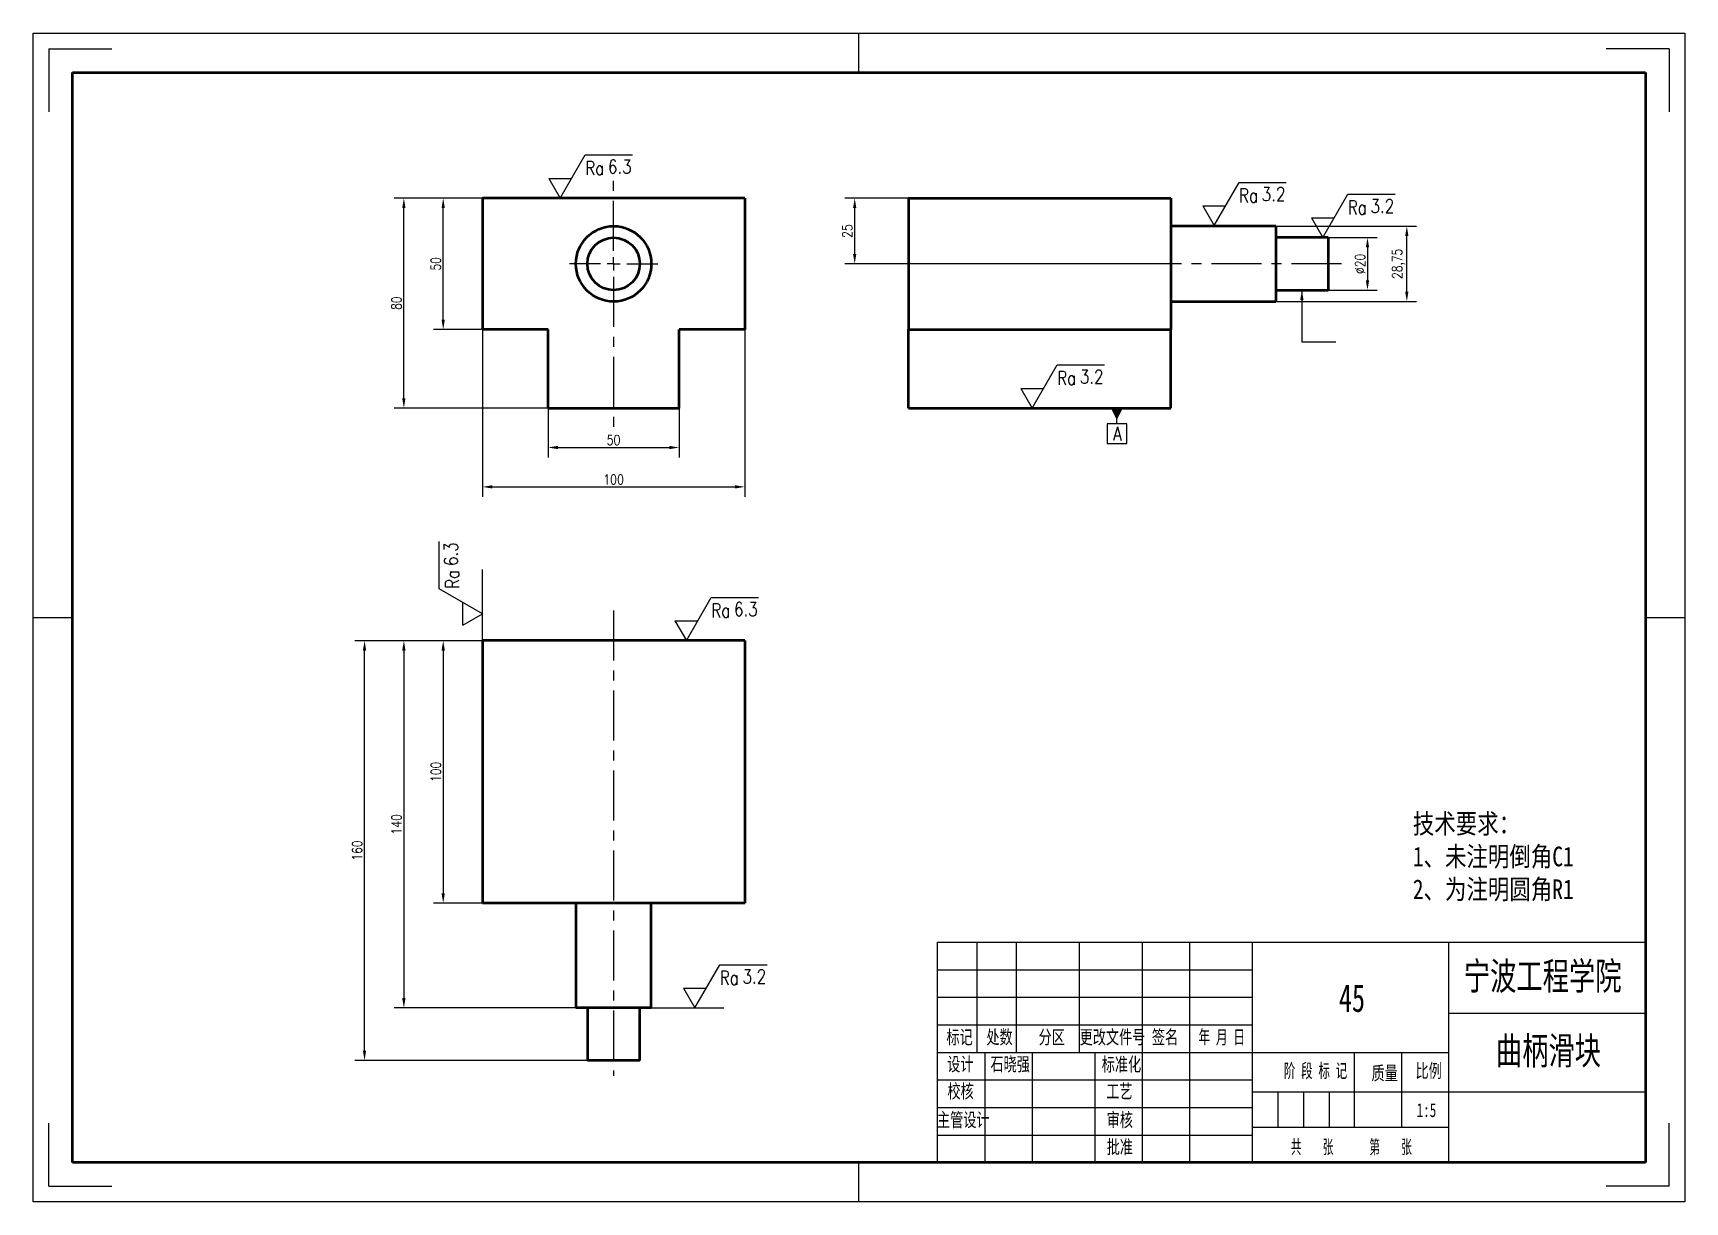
# Model space of a CAD drawing. Header units: millimetres. Extents: x 616 to 1036, y 0 to 297.
import ezdxf

# ---------------------------------------------------------------- set-up
doc = ezdxf.new("R2010")
doc.units = ezdxf.units.MM
doc.header["$PDSIZE"] = -1
doc.linetypes.add('CENTERX2', pattern=[20.32, 12.7, -2.54, 2.54, -2.54])
for name, color, linetype in [('中心线', 1, 'CENTERX2'), ('尺寸线', 3, 'Continuous'), ('文字', 4, 'Continuous'), ('符号', 4, 'Continuous'), ('细实线', 7, 'Continuous')]:
    doc.layers.add(name, color=color, linetype=linetype)
doc.layers.add('粗实线', color=255, linetype='Continuous', lineweight=50)
doc.styles.add('SLDTEXTSTYLE0', font='TXT', dxfattribs={"width": 0.7, "bigfont": 'bigfont'})
doc.styles.add('SLDTEXTSTYLE1', font='TXT', dxfattribs={"width": 0.7})
doc.styles.add('SLDTEXTSTYLE2', font='TXT', dxfattribs={"width": 0.566667, "bigfont": 'bigfont'})
doc.styles.add('SLDTEXTSTYLE3', font='TXT', dxfattribs={"width": 0.614286, "bigfont": 'bigfont'})
doc.styles.add('SLDTEXTSTYLE4', font='TXT', dxfattribs={"width": 0.62, "bigfont": 'bigfont'})
doc.styles.get("Standard").update_dxf_attribs({"font": 'txt.shx', "width": 0.8})
doc.dimstyles.new('副本 ISO-25', dxfattribs={"dimtxt": 2.5, "dimasz": 2.5, "dimexe": 2.5, "dimexo": 0, "dimtad": 1, "dimtoh": 1, "dimlfac": 1.5, "dimtxsty": 'Standard', "dimcen": 2.5, "dimclrd": 3, "dimclre": 3, "dimadec": 0, "dimazin": 0, "dimtfac": 1, "dimtmove": 0, "dimatfit": 3, "dimfxl": 0, "dimarcsym": 0})

# ---------------------------------------------------------------- blocks, each defined once
blk = doc.blocks.new('SW_CENTERMARKSYMBOL_0')
at = {"layer": '中心线', "color": 0}
for p, q in [((0, 3.33), (0, 21.56)), ((-3.33, 0), (-11.25, 0)), ((0, 0), (-1.67, 0)), ((0, 0), (0, 1.67)), ((0, 0), (0, -1.67)), ((0, 0), (1.67, 0)), ((3.33, 0), (11.25, 0)), ((0, -3.33), (0, -41.76))]:
    blk.add_line(p, q, dxfattribs=at)
blk = doc.blocks.new('*D22')
at = {"layer": 'Defpoints', "color": 0}
for p in [(720.54, 255.02), (730.54, 255.02), (730.54, 221.69)]:
    blk.add_point(p, dxfattribs=at)
at = {"layer": '尺寸线', "color": 3, "lineweight": -2}
for p, q in [((730.54, 255.02), (718.04, 255.02)), ((720.54, 224.19), (720.54, 252.52)), ((730.54, 221.69), (718.04, 221.69))]:
    blk.add_line(p, q, dxfattribs=at)
at = {"layer": '尺寸线', "color": 3}
for points in [[(720.12, 252.52), (720.96, 252.52), (720.54, 255.02)], [(720.12, 224.19), (720.96, 224.19), (720.54, 221.69)]]:
    blk.add_solid(points, dxfattribs=at)
at = {"layer": '尺寸线', "color": 0, "insert": (718.66, 238.36), "char_height": 2.5, "attachment_point": 5, "rotation": 90}
blk.add_mtext('50', dxfattribs=at)
blk = doc.blocks.new('*D23')
at = {"layer": 'Defpoints', "color": 0}
for p in [(710.54, 255.02), (730.54, 255.02), (747.21, 201.69)]:
    blk.add_point(p, dxfattribs=at)
at = {"layer": '尺寸线', "color": 3, "lineweight": -2}
for p, q in [((730.54, 255.02), (708.04, 255.02)), ((710.54, 204.19), (710.54, 252.52)), ((747.21, 201.69), (708.04, 201.69))]:
    blk.add_line(p, q, dxfattribs=at)
at = {"layer": '尺寸线', "color": 3}
for points in [[(710.12, 252.52), (710.96, 252.52), (710.54, 255.02)], [(710.12, 204.19), (710.96, 204.19), (710.54, 201.69)]]:
    blk.add_solid(points, dxfattribs=at)
at = {"layer": '尺寸线', "color": 0, "insert": (708.66, 228.36), "char_height": 2.5, "attachment_point": 5, "rotation": 90}
blk.add_mtext('80', dxfattribs=at)
blk = doc.blocks.new('*D24')
at = {"layer": 'Defpoints', "color": 0}
for p in [(747.21, 201.69), (780.54, 201.69), (780.54, 191.69)]:
    blk.add_point(p, dxfattribs=at)
at = {"layer": '尺寸线', "color": 3, "lineweight": -2}
for p, q in [((747.21, 201.69), (747.21, 189.19)), ((780.54, 201.69), (780.54, 189.19)), ((749.71, 191.69), (778.04, 191.69))]:
    blk.add_line(p, q, dxfattribs=at)
at = {"layer": '尺寸线', "color": 3}
for points in [[(749.71, 192.11), (749.71, 191.27), (747.21, 191.69)], [(778.04, 192.11), (778.04, 191.27), (780.54, 191.69)]]:
    blk.add_solid(points, dxfattribs=at)
at = {"layer": '尺寸线', "color": 0, "insert": (763.87, 193.57), "char_height": 2.5, "attachment_point": 5}
blk.add_mtext('50', dxfattribs=at)
blk = doc.blocks.new('*D25')
at = {"layer": 'Defpoints', "color": 0}
for p in [(730.54, 221.69), (797.21, 221.69), (797.21, 181.69)]:
    blk.add_point(p, dxfattribs=at)
at = {"layer": '尺寸线', "color": 3, "lineweight": -2}
for p, q in [((730.54, 221.69), (730.54, 179.19)), ((797.21, 221.69), (797.21, 179.19)), ((733.04, 181.69), (794.71, 181.69))]:
    blk.add_line(p, q, dxfattribs=at)
at = {"layer": '尺寸线', "color": 3}
for points in [[(733.04, 182.11), (733.04, 181.27), (730.54, 181.69)], [(794.71, 182.11), (794.71, 181.27), (797.21, 181.69)]]:
    blk.add_solid(points, dxfattribs=at)
at = {"layer": '尺寸线', "color": 0, "insert": (763.87, 183.57), "char_height": 2.5, "attachment_point": 5}
blk.add_mtext('100', dxfattribs=at)
blk = doc.blocks.new('*D26')
at = {"layer": 'Defpoints', "color": 0}
for p in [(825.16, 255.02), (838.87, 255.02), (903.54, 238.36)]:
    blk.add_point(p, dxfattribs=at)
at = {"layer": '尺寸线', "color": 3, "lineweight": -2}
for p, q in [((838.87, 255.02), (822.66, 255.02)), ((825.16, 240.86), (825.16, 252.52)), ((903.54, 238.36), (822.66, 238.36))]:
    blk.add_line(p, q, dxfattribs=at)
at = {"layer": '尺寸线', "color": 3}
for points in [[(824.74, 252.52), (825.58, 252.52), (825.16, 255.02)], [(824.74, 240.86), (825.58, 240.86), (825.16, 238.36)]]:
    blk.add_solid(points, dxfattribs=at)
at = {"layer": '尺寸线', "color": 0, "insert": (823.28, 246.69), "char_height": 2.5, "attachment_point": 5, "rotation": 90}
blk.add_mtext('25', dxfattribs=at)
blk = doc.blocks.new('*D27')
at = {"layer": 'Defpoints', "color": 0}
for p in [(945.54, 245.02), (945.54, 231.69), (955.54, 231.69)]:
    blk.add_point(p, dxfattribs=at)
at = {"layer": '尺寸线', "color": 3, "lineweight": -2}
for p, q in [((945.54, 245.02), (958.04, 245.02)), ((955.54, 242.52), (955.54, 234.19)), ((945.54, 231.69), (958.04, 231.69))]:
    blk.add_line(p, q, dxfattribs=at)
at = {"layer": '尺寸线', "color": 3}
for points in [[(955.12, 242.52), (955.95, 242.52), (955.54, 245.02)], [(955.12, 234.19), (955.95, 234.19), (955.54, 231.69)]]:
    blk.add_solid(points, dxfattribs=at)
at = {"layer": '尺寸线', "color": 0, "insert": (953.66, 238.36), "char_height": 2.5, "attachment_point": 5, "rotation": 90}
blk.add_mtext('%%C20', dxfattribs=at)
blk = doc.blocks.new('*D28')
at = {"layer": 'Defpoints', "color": 0}
for p in [(932.2, 247.94), (965.54, 247.94), (932.2, 228.78)]:
    blk.add_point(p, dxfattribs=at)
at = {"layer": '尺寸线', "color": 3, "lineweight": -2}
for p, q in [((932.2, 247.94), (968.04, 247.94)), ((965.54, 231.28), (965.54, 245.44)), ((932.2, 228.78), (968.04, 228.78))]:
    blk.add_line(p, q, dxfattribs=at)
at = {"layer": '尺寸线', "color": 3}
for points in [[(965.12, 245.44), (965.95, 245.44), (965.54, 247.94)], [(965.12, 231.28), (965.95, 231.28), (965.54, 228.78)]]:
    blk.add_solid(points, dxfattribs=at)
at = {"layer": '尺寸线', "color": 0, "insert": (963.45, 238.36), "char_height": 2.5, "attachment_point": 5, "rotation": 90}
blk.add_mtext('28,75', dxfattribs=at)
blk = doc.blocks.new('*D29')
at = {"layer": 'Defpoints', "color": 0}
for p in [(730.54, 142.61), (720.54, 75.95), (730.54, 75.95)]:
    blk.add_point(p, dxfattribs=at)
at = {"layer": '尺寸线', "color": 3, "lineweight": -2}
for p, q in [((730.54, 142.61), (718.04, 142.61)), ((720.54, 140.11), (720.54, 78.45)), ((730.54, 75.95), (718.04, 75.95))]:
    blk.add_line(p, q, dxfattribs=at)
at = {"layer": '尺寸线', "color": 3}
for points in [[(720.12, 140.11), (720.96, 140.11), (720.54, 142.61)], [(720.12, 78.45), (720.96, 78.45), (720.54, 75.95)]]:
    blk.add_solid(points, dxfattribs=at)
at = {"layer": '尺寸线', "color": 0, "insert": (718.66, 109.28), "char_height": 2.5, "attachment_point": 5, "rotation": 90}
blk.add_mtext('100', dxfattribs=at)
blk = doc.blocks.new('*D31')
at = {"layer": 'Defpoints', "color": 0}
for p in [(700.54, 142.61), (730.54, 142.61), (757.21, 35.95)]:
    blk.add_point(p, dxfattribs=at)
at = {"layer": '尺寸线', "color": 3, "lineweight": -2}
for p, q in [((730.54, 142.61), (698.04, 142.61)), ((700.54, 38.45), (700.54, 140.11)), ((757.21, 35.95), (698.04, 35.95))]:
    blk.add_line(p, q, dxfattribs=at)
at = {"layer": '尺寸线', "color": 3}
for points in [[(700.12, 140.11), (700.96, 140.11), (700.54, 142.61)], [(700.12, 38.45), (700.96, 38.45), (700.54, 35.95)]]:
    blk.add_solid(points, dxfattribs=at)
at = {"layer": '尺寸线', "color": 0, "insert": (698.66, 89.28), "char_height": 2.5, "attachment_point": 5, "rotation": 90}
blk.add_mtext('160', dxfattribs=at)
blk = doc.blocks.new('*D32')
at = {"layer": 'Defpoints', "color": 0}
for p in [(730.54, 142.61), (710.54, 49.28), (754.29, 49.28)]:
    blk.add_point(p, dxfattribs=at)
at = {"layer": '尺寸线', "color": 3, "lineweight": -2}
for p, q in [((730.54, 142.61), (708.04, 142.61)), ((710.54, 140.11), (710.54, 51.78)), ((754.29, 49.28), (708.04, 49.28))]:
    blk.add_line(p, q, dxfattribs=at)
at = {"layer": '尺寸线', "color": 3}
for points in [[(710.12, 140.11), (710.96, 140.11), (710.54, 142.61)], [(710.12, 51.78), (710.96, 51.78), (710.54, 49.28)]]:
    blk.add_solid(points, dxfattribs=at)
at = {"layer": '尺寸线', "color": 0, "insert": (708.66, 95.95), "char_height": 2.5, "attachment_point": 5, "rotation": 90}
blk.add_mtext('140', dxfattribs=at)
blk = doc.blocks.new('表面粗糙度')
at = {"layer": '符号'}
for p, q in [((0, 0), (6.35, 11)), ((6.35, 11), (18.35, 11)), ((-2.89, 5), (2.89, 5)), ((-2.89, 5), (2.89, 5)), ((-2.89, 5), (0, 0))]:
    blk.add_line(p, q, dxfattribs=at)
at = {"layer": '符号', "insert": (6.35, 9.41), "char_height": 3.5, "attachment_point": 1}
blk.add_mtext_dynamic_manual_height_columns('Ra', width=13.1483, gutter_width=25, heights=[0], dxfattribs=at)
at = {"layer": '符号', "width": 0.8}
blk.add_attdef('RA', (12.13, 6.26), '', height=3.5, dxfattribs=at)
blk = doc.blocks.new('新块')
at = {"layer": '尺寸线'}
for p, q in [((2.5, 9), (-2.5, 9)), ((-2.5, 9), (-2.5, 4)), ((2.5, 4), (2.5, 9)), ((-2.5, 4), (2.5, 4)), ((0, 4), (0, 3)), ((0, 3), (0, 0))]:
    blk.add_line(p, q, dxfattribs=at)
blk.add_lwpolyline([(0, 0, 3, 0, 0), (0, 3, 0, 0, 0)], format="xyseb", dxfattribs=at)

msp = doc.modelspace()

# ---------------------------------------------------------------- linework, layer by layer
msp.add_line((730.5399, 142.6144), (730.5399, 160.7253))
at = {"layer": '中心线'}
for p, q in [((948.9283, 238.3572), (903.5359, 238.3572)), ((763.8732, 150.2587), (763.8732, 32.0741))]:
    msp.add_line(p, q, dxfattribs=at)
at = {"layer": '粗实线'}
for p, q in [((626.257, 9.998), (626.257, 286.998)), ((626.257, 286.998), (1026.257, 286.998)), ((970.257, 286.998), (1026.257, 286.998)), ((1026.257, 286.998), (1026.257, 9.998)), ((1026.257, 286.998), (1026.257, 106.998)), ((797.2066, 255.0239), (730.5399, 255.0239)), ((730.5399, 255.0239), (730.5399, 221.6905)), ((797.2066, 255.0239), (797.2066, 221.6905)), ((838.8692, 255.0239), (838.8692, 221.6905)), ((838.8692, 255.0239), (905.5359, 255.0239)), ((905.5359, 255.0239), (905.5359, 221.6905)), ((932.2025, 247.9394), (905.5359, 247.9394)), ((932.2025, 247.9394), (932.2025, 228.775)), ((945.5359, 245.0239), (932.2025, 245.0239)), ((945.5359, 245.0239), (945.5359, 231.6905)), ((932.2025, 231.6905), (945.5359, 231.6905)), ((905.5359, 228.775), (932.2025, 228.775)), ((747.2066, 221.6905), (730.5399, 221.6905)), ((747.2066, 201.6905), (747.2066, 221.6905)), ((780.5399, 201.6905), (780.5399, 221.6905)), ((797.2066, 221.6905), (780.5399, 221.6905)), ((838.8692, 221.6905), (905.5359, 221.6905)), ((838.8692, 201.6905), (838.8692, 221.6905)), ((905.5359, 201.6905), (905.5359, 221.6905)), ((747.2066, 201.6905), (780.5399, 201.6905)), ((838.8692, 201.6905), (905.5359, 201.6905)), ((797.2066, 142.6144), (730.5399, 142.6144)), ((730.5399, 142.6144), (730.5399, 75.9477)), ((797.2066, 142.6144), (797.2066, 75.9477)), ((797.2066, 75.9477), (730.5399, 75.9477)), ((754.2911, 75.9477), (754.2911, 49.2811)), ((773.4554, 49.2811), (773.4554, 75.9477)), ((773.4554, 49.2811), (754.2911, 49.2811)), ((757.2066, 49.2811), (757.2066, 35.9477)), ((770.5399, 35.9477), (770.5399, 49.2811)), ((770.5399, 35.9477), (757.2066, 35.9477)), ((1026.257, 9.998), (626.257, 9.998)), ((1026.257, 9.998), (846.257, 9.998))]:
    msp.add_line(p, q, dxfattribs=at)
for radius in [9.5822, 6.6667]:
    msp.add_circle((763.8732, 238.3572), radius, dxfattribs=at)
at = {"layer": '细实线'}
for p, q in [((616.257, -0.002), (616.257, 296.998)), ((616.257, 296.998), (1036.257, 296.998)), ((826.257, 286.998), (826.257, 296.998)), ((1036.257, 296.998), (1036.257, -0.002)), ((620.257, 292.998), (620.257, 276.998)), ((620.257, 292.998), (636.257, 292.998)), ((1032.257, 292.998), (1016.257, 292.998)), ((1032.257, 292.998), (1032.257, 276.998)), ((616.257, 148.498), (626.257, 148.498)), ((1026.257, 148.498), (1036.257, 148.498)), ((846.257, 65.998), (1026.257, 65.998)), ((846.257, 9.998), (846.257, 65.998)), ((856.257, 65.998), (856.257, 37.998)), ((866.257, 65.998), (866.257, 37.998)), ((882.257, 65.998), (882.257, 37.998)), ((898.257, 65.998), (898.257, 37.998)), ((910.257, 65.998), (910.257, 9.998)), ((926.257, 65.998), (926.257, 9.998)), ((976.257, 9.998), (976.257, 65.998)), ((1026.257, 65.998), (1026.257, 9.998)), ((846.257, 58.998), (926.257, 58.998)), ((846.257, 51.998), (926.257, 51.998)), ((773.4554, 49.2811), (791.8956, 49.2811)), ((976.257, 47.998), (1026.257, 47.998)), ((846.257, 44.998), (926.257, 44.998)), ((846.257, 37.998), (976.257, 37.998)), ((858.257, 37.998), (858.257, 9.998)), ((870.257, 37.998), (870.257, 9.998)), ((886.257, 37.998), (886.257, 9.998)), ((898.257, 37.998), (898.257, 9.998)), ((952.257, 18.998), (952.257, 37.998)), ((964.257, 18.998), (964.257, 37.998)), ((846.257, 30.998), (926.257, 30.998)), ((926.257, 27.998), (976.257, 27.998)), ((932.757, 27.998), (932.757, 18.998)), ((939.257, 27.998), (939.257, 18.998)), ((945.757, 27.998), (945.757, 18.998)), ((976.257, 27.998), (1026.257, 27.998)), ((846.257, 23.998), (926.257, 23.998)), ((620.257, 3.998), (620.257, 19.998)), ((846.257, 16.998), (926.257, 16.998)), ((926.257, 18.998), (976.257, 18.998)), ((1032.257, 3.998), (1032.257, 19.998)), ((826.257, -0.002), (826.257, 9.998)), ((620.257, 3.998), (636.257, 3.998)), ((1032.257, 3.998), (1016.257, 3.998)), ((1036.257, -0.002), (616.257, -0.002))]:
    msp.add_line(p, q, dxfattribs=at)

# ---------------------------------------------------------------- block references
at = {"rotation": 180}
msp.add_blockref('新块', (891.8184, 201.6905), dxfattribs=at)
at = {"layer": '中心线'}
msp.add_blockref('SW_CENTERMARKSYMBOL_0', (763.8732, 238.3572), dxfattribs=at)
at = {"layer": '尺寸线'}
for p, values in [((750.3121, 255.0239), {'RA': '6.3'}), ((916.5301, 248.0663), {'RA': '3.2'}), ((944.1862, 245.0239), {'RA': '3.2'}), ((870.2884, 201.6905), {'RA': '3.2'}), ((782.3588, 142.6144), {'RA': '6.3'}), ((784.5169, 49.2811), {'RA': '3.2'})]:
    msp.add_blockref('表面粗糙度', p, dxfattribs=at).add_auto_attribs(values)
at = {"layer": '尺寸线', "rotation": 90}
msp.add_blockref('表面粗糙度', (730.5399, 149.4471), dxfattribs=at).add_auto_attribs({'RA': '6.3'})

# ---------------------------------------------------------------- texts
at = {"layer": '尺寸线', "insert": (890.8759, 196.9503), "char_height": 3.5, "attachment_point": 1}
msp.add_mtext_dynamic_manual_height_columns('A', width=5.911709, gutter_width=25, heights=[0], dxfattribs=at)
at = {"layer": '文字', "insert": (967.0695, 98.6135), "char_height": 5, "attachment_point": 1}
msp.add_mtext_dynamic_manual_height_columns('{\\fFangSong_GB2312|b0|i0|c134|p49;技术要求：\\P1、未注明倒角C1\\P2、为注明圆角R1}', width=54.021302, gutter_width=25, heights=[0], dxfattribs=at)
at = {"layer": '文字', "attachment_point": 2}
for s, insert, char_height, style in [('{\\fFangSong_GB2312|b0|i0|c134|p49;宁波工程学院}', (1000.0881, 60.8881), 7, 'SLDTEXTSTYLE0'), ('{\\fFangSong_GB2312|b0|i0|c134|p49;45}', (951.5908, 55.2826), 7, 'SLDTEXTSTYLE1'), ('{\\fFangSong_GB2312|b0|i0|c134|p49;标记}', (851.8315, 43.6375), 3.5, 'SLDTEXTSTYLE0'), ('{\\fFangSong_GB2312|b0|i0|c134|p49;处数}', (861.9877, 43.6375), 3.5, 'SLDTEXTSTYLE0'), ('{\\fFangSong_GB2312|b0|i0|c134|p49;分区}', (875.2554, 43.6375), 3.5, 'SLDTEXTSTYLE0'), ('{\\fFangSong_GB2312|b0|i0|c134|p49;更改文件号}', (890.7124, 43.6375), 3.5, 'SLDTEXTSTYLE0'), ('{\\fFangSong_GB2312|b0|i0|c134|p49;签名}', (904.0665, 43.6375), 3.5, 'SLDTEXTSTYLE0'), ('{\\fFangSong_GB2312|b0|i0|c134|p49;年 月 日}', (918.4993, 43.6375), 3.5, 'SLDTEXTSTYLE4'), ('{\\fFangSong_GB2312|b0|i0|c134|p49;曲柄滑块}', (1001.5386, 41.9455), 7, 'SLDTEXTSTYLE0'), ('{\\fFangSong_GB2312|b0|i0|c134|p49;设计}', (852.0173, 36.7785), 3.5, 'SLDTEXTSTYLE0'), ('{\\fFangSong_GB2312|b0|i0|c134|p49;石晓强}', (864.6904, 36.7785), 3.5, 'SLDTEXTSTYLE0'), ('{\\fFangSong_GB2312|b0|i0|c134|p49;标准化}', (892.9836, 36.712), 3.5, 'SLDTEXTSTYLE0'), ('{\\fFangSong_GB2312|b0|i0|c134|p49;阶 段 标 记}', (942.333, 35.0884), 3.5, 'SLDTEXTSTYLE3'), ('{\\fFangSong_GB2312|b0|i0|c134|p49;质量}', (959.9099, 34.4796), 3.5, 'SLDTEXTSTYLE0'), ('{\\fFangSong_GB2312|b0|i0|c134|p49;比例}', (971.0869, 35.0884), 3.5, 'SLDTEXTSTYLE0'), ('{\\fFangSong_GB2312|b0|i0|c134|p49;校核}', (852.089, 29.8993), 3.5, 'SLDTEXTSTYLE0'), ('{\\fFangSong_GB2312|b0|i0|c134|p49;工艺}', (892.4563, 29.8629), 3.5, 'SLDTEXTSTYLE0'), ('{\\fFangSong_GB2312|b0|i0|c134|p49;主管设计}', (852.7762, 22.6196), 3.5, 'SLDTEXTSTYLE0'), ('{\\fFangSong_GB2312|b0|i0|c134|p49;审核}', (892.5689, 22.6196), 3.5, 'SLDTEXTSTYLE0'), ('{\\fFangSong_GB2312|b0|i0|c134|p49;1:5}', (970.5327, 25.0819), 3.5, 'SLDTEXTSTYLE1'), ('{\\fFangSong_GB2312|b0|i0|c134|p49;批准}', (892.5689, 15.7432), 3.5, 'SLDTEXTSTYLE0'), ('{\\fFangSong_GB2312|b0|i0|c134|p49;共    张}', (941.458, 15.7518), 3.5, 'SLDTEXTSTYLE2'), ('{\\fFangSong_GB2312|b0|i0|c134|p49;第    张}', (961.4157, 15.7518), 3.5, 'SLDTEXTSTYLE2')]:
    msp.add_mtext(s, dxfattribs=dict(at, insert=insert, char_height=char_height, style=style))

# ---------------------------------------------------------------- dimensions: what is measured, and where the dimension line sits
at = {"layer": '尺寸线'}
for base, p1, p2, picture, middle in [((710.5399, 255.0239), (747.2066, 201.6905), (730.5399, 255.0239), '*D23', (708.6649, 228.3572)), ((720.5399, 255.0239), (730.5399, 221.6905), (730.5399, 255.0239), '*D22', (718.6649, 238.3572)), ((825.1592, 255.0239), (903.5359, 238.3572), (838.8692, 255.0239), '*D26', (823.2842, 246.6905)), ((965.5359, 247.9394), (932.2025, 228.775), (932.2025, 247.9394), '*D28', (963.4525, 238.3572)), ((700.5399, 142.6144), (757.2066, 35.9477), (730.5399, 142.6144), '*D31', (698.6649, 89.2811)), ((710.5399, 49.2811), (730.5399, 142.6144), (754.2911, 49.2811), '*D32', (708.6649, 95.9477)), ((720.5399, 75.9477), (730.5399, 142.6144), (730.5399, 75.9477), '*D29', (718.6649, 109.2811))]:
    dim = msp.add_linear_dim(base=base, p1=p1, p2=p2, angle=90, dimstyle='副本 ISO-25', dxfattribs=at)
    dim.commit()
    dim.dimension.update_dxf_attribs({"geometry": picture, "text_midpoint": middle})
dim = msp.add_linear_dim(base=(955.5359, 231.6905), p1=(945.5359, 245.0239), p2=(945.5359, 231.6905), angle=90, text='%%C<>', dimstyle='副本 ISO-25', dxfattribs=at)
dim.commit()
dim.dimension.update_dxf_attribs({"geometry": '*D27', "text_midpoint": (953.6609, 238.3572)})
for base, p1, p2, picture, middle in [((797.2066, 181.6905), (730.5399, 221.6905), (797.2066, 221.6905), '*D25', (763.8732, 183.5655)), ((780.5399, 191.6905), (747.2066, 201.6905), (780.5399, 201.6905), '*D24', (763.8732, 193.5655))]:
    dim = msp.add_linear_dim(base=base, p1=p1, p2=p2, dimstyle='副本 ISO-25', dxfattribs=at)
    dim.commit()
    dim.dimension.update_dxf_attribs({"geometry": picture, "text_midpoint": middle})

# ---------------------------------------------------------------- leaders
msp.add_leader([(938.8692, 231.6905), (938.8692, 218.5136), (947.4629, 218.5136)], dimstyle='副本 ISO-25', override={"dimgap": 0.625, "dimtad": 0}, dxfattribs=at)

doc.saveas('drawing.dxf')
